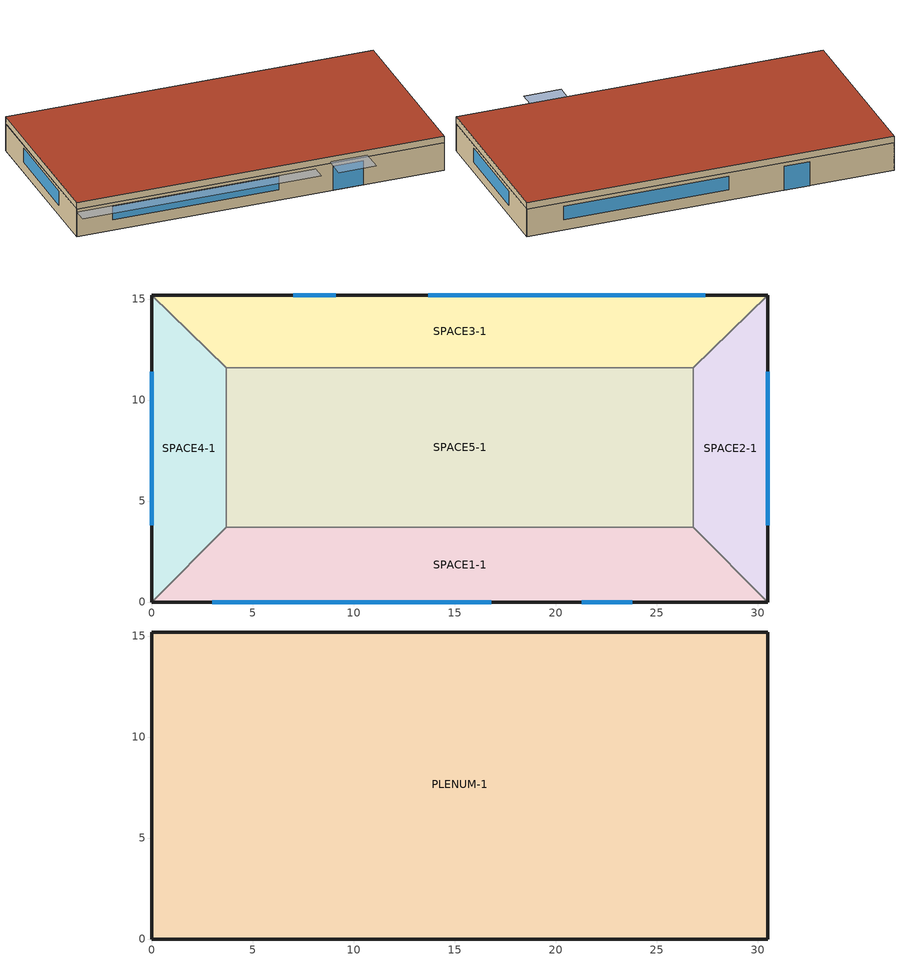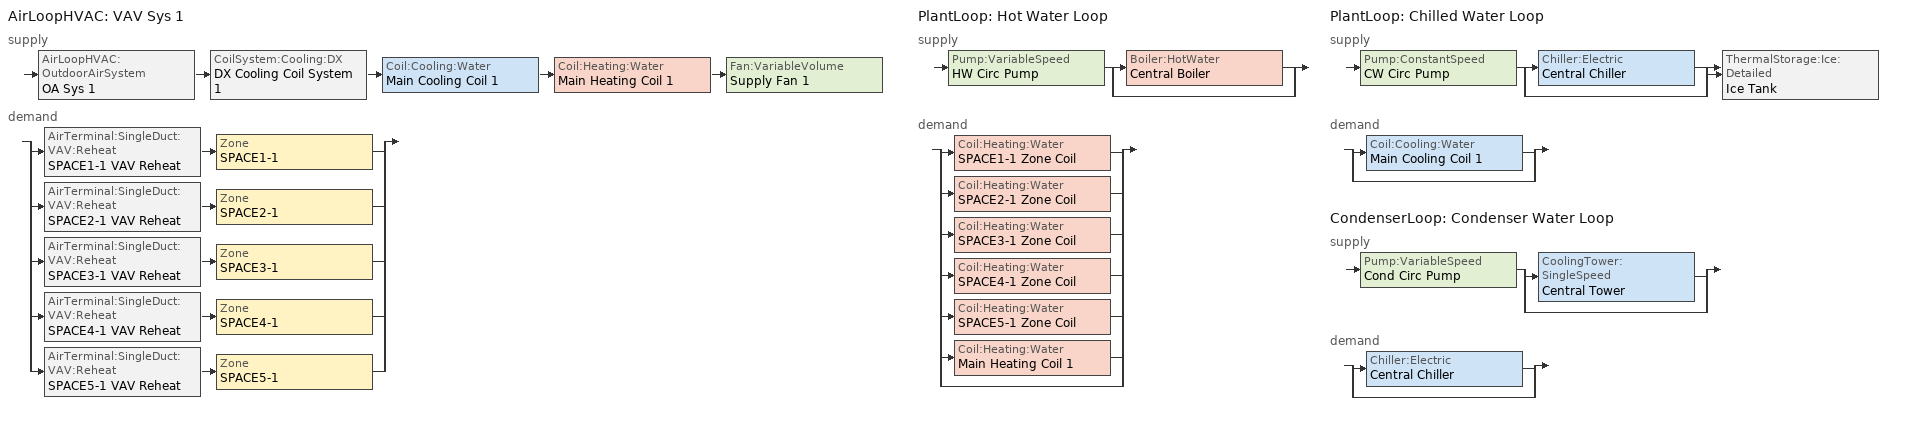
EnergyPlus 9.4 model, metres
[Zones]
SPACE1-1
 floor ground (FLOOR-SLAB-1): 26.8,3.7 30.5,0 0,0 3.7,3.7 z0
 wall outside (WALL-1): 0,0 30.5,0 z0:2.4
 wall to SPACE2-1 (INT-WALL-1): 30.5,0 26.8,3.7 z0:2.4
 wall to SPACE4-1 (INT-WALL-1): 3.7,3.7 0,0 z0:2.4
 wall to SPACE5-1 (INT-WALL-1): 26.8,3.7 3.7,3.7 z0:2.4
 window (Dbl Clr 3mm/13mm Air): 3,0 16.8,0 z0.9:2.1
 window (Sgl Grey 3mm): 21.3,0 23.8,0 z0:2.1
SPACE2-1
 floor ground (FLOOR-SLAB-1): 26.8,11.6 30.5,15.2 30.5,0 26.8,3.7 z0
 wall outside (WALL-1): 30.5,0 30.5,15.2 z0:2.4
 wall to SPACE3-1 (INT-WALL-1): 30.5,15.2 26.8,11.6 z0:2.4
 wall to SPACE5-1 (INT-WALL-1): 26.8,11.6 26.8,3.7 z0:2.4
 window (Dbl Clr 3mm/13mm Air): 30.5,3.8 30.5,11.4 z0.9:2.1
SPACE3-1
 floor ground (FLOOR-SLAB-1): 26.8,11.6 3.7,11.6 0,15.2 30.5,15.2 z0
 wall outside (WALL-1): 30.5,15.2 0,15.2 z0:2.4
 wall to SPACE4-1 (INT-WALL-1): 0,15.2 3.7,11.6 z0:2.4
 wall to SPACE5-1 (INT-WALL-1): 3.7,11.6 26.8,11.6 z0:2.4
 window (Dbl Clr 3mm/13mm Air): 27.4,15.2 13.7,15.2 z0.9:2.1
 window (Sgl Grey 3mm): 9.1,15.2 7,15.2 z0:2.1
SPACE4-1
 floor ground (FLOOR-SLAB-1): 3.7,3.7 0,0 0,15.2 3.7,11.6 z0
 wall outside (WALL-1): 0,15.2 0,0 z0:2.4
 wall to SPACE5-1 (INT-WALL-1): 3.7,3.7 3.7,11.6 z0:2.4
 window (Dbl Clr 3mm/13mm Air): 0,11.4 0,3.8 z0.9:2.1
SPACE5-1
 floor ground (FLOOR-SLAB-1): 26.8,11.6 26.8,3.7 3.7,3.7 3.7,11.6 z0
PLENUM-1
 floor to SPACE1-1 (CLNG-1): 26.8,3.7 30.5,0 0,0 3.7,3.7 z2.4
 floor to SPACE2-1 (CLNG-1): 26.8,11.6 30.5,15.2 30.5,0 26.8,3.7 z2.4
 floor to SPACE3-1 (CLNG-1): 26.8,11.6 3.7,11.6 0,15.2 30.5,15.2 z2.4
 floor to SPACE4-1 (CLNG-1): 3.7,3.7 0,0 0,15.2 3.7,11.6 z2.4
 floor to SPACE5-1 (CLNG-1): 26.8,11.6 26.8,3.7 3.7,3.7 3.7,11.6 z2.4
 wall outside (WALL-1): 0,0 30.5,0 30.5,15.2 0,15.2 0,0 z2.4:3
 roof outside (ROOF-1): 0,15.2 0,0 30.5,0 30.5,15.2 z3
shading: 0,-1.3 0,0 19.8,0 19.8,-1.3 z2.2; 21,-2 21,0 24.1,0 24.1,-2 z2.6
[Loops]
AirLoopHVAC 'VAV Sys 1'
 supply: AirLoopHVAC:OutdoorAirSystem 'OA Sys 1' > CoilSystem:Cooling:DX 'DX Cooling Coil System 1' > Coil:Cooling:Water 'Main Cooling Coil 1' > Coil:Heating:Water 'Main Heating Coil 1' > Fan:VariableVolume 'Supply Fan 1'
 demand: split
  | AirTerminal:SingleDuct:VAV:Reheat 'SPACE1-1 VAV Reheat' > Zone 'SPACE1-1'
  | AirTerminal:SingleDuct:VAV:Reheat 'SPACE2-1 VAV Reheat' > Zone 'SPACE2-1'
  | AirTerminal:SingleDuct:VAV:Reheat 'SPACE3-1 VAV Reheat' > Zone 'SPACE3-1'
  | AirTerminal:SingleDuct:VAV:Reheat 'SPACE4-1 VAV Reheat' > Zone 'SPACE4-1'
  | AirTerminal:SingleDuct:VAV:Reheat 'SPACE5-1 VAV Reheat' > Zone 'SPACE5-1'
PlantLoop 'Hot Water Loop'
 supply: Pump:VariableSpeed 'HW Circ Pump' > split
  | Boiler:HotWater 'Central Boiler'
  | bypass
 demand: split
  | Coil:Heating:Water 'SPACE1-1 Zone Coil'
  | Coil:Heating:Water 'SPACE2-1 Zone Coil'
  | Coil:Heating:Water 'SPACE3-1 Zone Coil'
  | Coil:Heating:Water 'SPACE4-1 Zone Coil'
  | Coil:Heating:Water 'SPACE5-1 Zone Coil'
  | Coil:Heating:Water 'Main Heating Coil 1'
  | bypass
PlantLoop 'Chilled Water Loop'
 supply: Pump:ConstantSpeed 'CW Circ Pump' > split
  | Chiller:Electric 'Central Chiller'
  | bypass
  join > ThermalStorage:Ice:Detailed 'Ice Tank'
 demand: split
  | Coil:Cooling:Water 'Main Cooling Coil 1'
  | bypass
CondenserLoop 'Condenser Water Loop'
 supply: Pump:VariableSpeed 'Cond Circ Pump' > split
  | CoolingTower:SingleSpeed 'Central Tower'
  | bypass
 demand: split
  | Chiller:Electric 'Central Chiller'
  | bypass
[Building]
Building: North Axis {deg}=30; Terrain=City; Loads Convergence Tolerance Value {W}=0.04; Temperature Convergence Tolerance Value {deltaC}=0.4; Solar Distribution=FullExterior; Maximum Number of Warmup Days=25; Minimum Number of Warmup Days=6
[Site:Location]
CHICAGO_IL_USA TMY2-94846: Latitude {deg}=41.78; Longitude {deg}=-87.75; Time Zone {hr}=-6; Elevation {m}=190
[SizingPeriod:DesignDay] Day of Month=21; Humidity Condition Type=Wetbulb; Barometric Pressure {Pa}=99063; Rain Indicator=No; Snow Indicator=No; Daylight Saving Time Indicator=No; Solar Model Indicator=ASHRAEClearSky
Name | Month | Day Type | Maximum Dry-Bulb Temperature {C} | Daily Dry-Bulb Temperature Range {deltaC} | Wetbulb or DewPoint at Maximum Dry-Bulb {C} | Wind Speed {m/s} | Wind Direction {deg} | Sky Clearness
CHICAGO_IL_USA Annual Heating 99% Design Conditions DB | 1 | WinterDesignDay | -17.3 | 0 | -17.3 | 4.9 | 270 | 0
CHICAGO_IL_USA Annual Cooling 1% Design Conditions DB/MCWB | 7 | SummerDesignDay | 31.5 | 10.7 | 23 | 5.3 | 230 | 1
[Site:GroundTemperature:BuildingSurface]
20.03, 20.03, 20.13, 20.3, 20.43, 20.52, 20.62, 20.77, 20.78, 20.55, 20.44, 20.2
[Material] Thermal Absorptance=0.9
Name | Roughness | Thickness {m} | Conductivity {W/m-K} | Density {kg/m3} | Specific Heat {J/kg-K} | Solar Absorptance | Visible Absorptance
RG01 | Rough | 0.0127 | 1.442 | 881 | 1674 | 0.65 | 0.65
BR01 | VeryRough | 0.0095 | 0.162 | 1121 | 1464 | 0.7 | 0.7
IN46 | VeryRough | 0.0762 | 0.023 | 24 | 1590 | 0.5 | 0.5
WD01 | MediumSmooth | 0.0191 | 0.115 | 513 | 1381 | 0.78 | 0.78
PW03 | MediumSmooth | 0.0127 | 0.115 | 545 | 1213 | 0.78 | 0.78
IN02 | Rough | 0.0901 | 0.043 | 10 | 837 | 0.75 | 0.75
GP01 | MediumSmooth | 0.0127 | 0.16 | 801 | 837 | 0.75 | 0.75
GP02 | MediumSmooth | 0.0159 | 0.16 | 801 | 837 | 0.75 | 0.75
CC03 | MediumRough | 0.1016 | 1.31 | 2243 | 837 | 0.65 | 0.65
[Material:NoMass]
MAT-CLNG-1: Roughness=Rough; Thermal Resistance {m2-K/W}=0.652259; Thermal Absorptance=0.65; Solar Absorptance=0.65; Visible Absorptance=0.65
[Material:AirGap]
AL21: Thermal Resistance {m2-K/W}=0.157
[Construction]
ROOF-1: RG01, BR01, IN46, WD01
WALL-1: WD01, PW03, IN02, GP01
CLNG-1: MAT-CLNG-1
FLOOR-SLAB-1: CC03
INT-WALL-1: GP02, AL21, GP02
Dbl Clr 3mm/13mm Air: CLEAR 3MM, AIR 13MM, CLEAR 3MM
Sgl Grey 3mm: GREY 3MM
[WindowMaterial:Gas]
AIR 13MM: Gas Type=Air; Thickness {m}=0.0127
[WindowMaterial:Glazing] Optical Data Type=SpectralAverage; Thickness {m}=0.003; Infrared Transmittance at Normal Incidence=0; Front Side Infrared Hemispherical Emissivity=0.84; Back Side Infrared Hemispherical Emissivity=0.84; Conductivity {W/m-K}=0.9
Name | Solar Transmittance at Normal Incidence | Front Side Solar Reflectance at Normal Incidence | Back Side Solar Reflectance at Normal Incidence | Visible Transmittance at Normal Incidence | Front Side Visible Reflectance at Normal Incidence | Back Side Visible Reflectance at Normal Incidence
CLEAR 3MM | 0.837 | 0.075 | 0.075 | 0.898 | 0.081 | 0.081
GREY 3MM | 0.626 | 0.061 | 0.061 | 0.611 | 0.061 | 0.061
[CoilSystem:Cooling:DX]
DX Cooling Coil System 1: Availability Schedule=FanAndCoilAvailSched; Cooling Coil=DX Cooling Coil 1
[SetpointManager:MixedAir] Control Variable=Temperature
Name | Setpoint Node or NodeList
Coil Exit Temp Manager 1 | DX Cooling Coil 1 Outlet Node
Mixed Air Temp Manager 1 | Main Branch SetPoint Node List
[Coil:Cooling:DX:VariableSpeed]
DX Cooling Coil 1: Number of Speeds=10; Nominal Speed Level=10; Gross Rated Total Cooling Capacity At Selected Nominal Speed Level {W}=32000; Rated Air Flow Rate At Selected Nominal Speed Level {m3/s}=1.7; Nominal Time for Condensate to Begin Leaving the Coil {s}=0; Initial Moisture Evaporation Rate Divided by Steady-State AC Latent Capacity=0; Energy Part Load Fraction Curve=HPACCOOLPLFFPLR; Condenser Type=AirCooled; Crankcase Heater Capacity {W}=200; Maximum Outdoor Dry-Bulb Temperature for Crankcase Heater Operation {C}=10; Speed 1 Reference Unit Gross Rated Total Cooling Capacity {W}=1524.1; Speed 1 Reference Unit Gross Rated Sensible Heat Ratio=0.75; Speed 1 Reference Unit Gross Rated Cooling COP=4; Speed 1 Reference Unit Rated Air Flow Rate {m3/s}=0.135907; Speed 1 Reference Unit Rated Condenser Air Flow Rate {m3/s}=0.26; Speed 1 Total Cooling Capacity Function of Temperature Curve=HPACCoolCapFT; Speed 1 Total Cooling Capacity Function of Air Flow Fraction Curve=HPACCoolCapFFF; Speed 1 Energy Input Ratio Function of Temperature Curve=HPACCOOLEIRFT; Speed 1 Energy Input Ratio Function of Air Flow Fraction Curve=HPACCOOLEIRFFF; Speed 2 Reference Unit Gross Rated Total Cooling Capacity {W}=1877.9; Speed 2 Reference Unit Gross Rated Sensible Heat Ratio=0.75; Speed 2 Reference Unit Gross Rated Cooling COP=4; Speed 2 Reference Unit Rated Air Flow Rate {m3/s}=0.151008; Speed 2 Reference Unit Rated Condenser Air Flow Rate {m3/s}=0.3; Speed 2 Total Cooling Capacity Function of Temperature Curve=HPACCoolCapFT; Speed 2 Total Cooling Capacity Function of Air Flow Fraction Curve=HPACCoolCapFFF; Speed 2 Energy Input Ratio Function of Temperature Curve=HPACCOOLEIRFT; Speed 2 Energy Input Ratio Function of Air Flow Fraction Curve=HPACCOOLEIRFFF; Speed 3 Reference Unit Gross Rated Total Cooling Capacity {W}=2226.6; Speed 3 Reference Unit Gross Rated Sensible Heat Ratio=0.75; Speed 3 Reference Unit Gross Rated Cooling COP=4; Speed 3 Reference Unit Rated Air Flow Rate {m3/s}=0.166109; Speed 3 Reference Unit Rated Condenser Air Flow Rate {m3/s}=0.33; Speed 3 Total Cooling Capacity Function of Temperature Curve=HPACCoolCapFT; Speed 3 Total Cooling Capacity Function of Air Flow Fraction Curve=HPACCoolCapFFF; Speed 3 Energy Input Ratio Function of Temperature Curve=HPACCOOLEIRFT; Speed 3 Energy Input Ratio Function of Air Flow Fraction Curve=HPACCOOLEIRFFF; Speed 4 Reference Unit Gross Rated Total Cooling Capacity {W}=2911.3; Speed 4 Reference Unit Gross Rated Sensible Heat Ratio=0.75; Speed 4 Reference Unit Gross Rated Cooling COP=4; Speed 4 Reference Unit Rated Air Flow Rate {m3/s}=0.19631; Speed 4 Reference Unit Rated Condenser Air Flow Rate {m3/s}=0.38; Speed 4 Total Cooling Capacity Function of Temperature Curve=HPACCoolCapFT; Speed 4 Total Cooling Capacity Function of Air Flow Fraction Curve=HPACCoolCapFFF; Speed 4 Energy Input Ratio Function of Temperature Curve=HPACCOOLEIRFT; Speed 4 Energy Input Ratio Function of Air Flow Fraction Curve=HPACCOOLEIRFFF; Speed 5 Reference Unit Gross Rated Total Cooling Capacity {W}=3581.7; Speed 5 Reference Unit Gross Rated Sensible Heat Ratio=0.75; Speed 5 Reference Unit Gross Rated Cooling COP=4; Speed 5 Reference Unit Rated Air Flow Rate {m3/s}=0.226512; Speed 5 Reference Unit Rated Condenser Air Flow Rate {m3/s}=0.44; Speed 5 Total Cooling Capacity Function of Temperature Curve=HPACCoolCapFT; Speed 5 Total Cooling Capacity Function of Air Flow Fraction Curve=HPACCoolCapFFF; Speed 5 Energy Input Ratio Function of Temperature Curve=HPACCOOLEIRFT; Speed 5 Energy Input Ratio Function of Air Flow Fraction Curve=HPACCOOLEIRFFF; Speed 6 Reference Unit Gross Rated Total Cooling Capacity {W}=4239.5; Speed 6 Reference Unit Gross Rated Sensible Heat Ratio=0.75; Speed 6 Reference Unit Gross Rated Cooling COP=4; Speed 6 Reference Unit Rated Air Flow Rate {m3/s}=0.256714; Speed 6 Reference Unit Condenser Air Flow Rate {m3/s}=0.5; Speed 6 Total Cooling Capacity Function of Temperature Curve=HPACCoolCapFT; Speed 6 Total Cooling Capacity Function of Air Flow Fraction Curve=HPACCoolCapFFF; Speed 6 Energy Input Ratio Function of Temperature Curve=HPACCOOLEIRFT; Speed 6 Energy Input Ratio Function of Air Flow Fraction Curve=HPACCOOLEIRFFF; Speed 7 Reference Unit Gross Rated Total Cooling Capacity {W}=4885.7; Speed 7 Reference Unit Gross Rated Sensible Heat Ratio=0.75; Speed 7 Reference Unit Gross Rated Cooling COP=4; Speed 7 Reference Unit Rated Air Flow Rate {m3/s}=0.286915; Speed 7 Reference Unit Condenser Flow Rate {m3/s}=0.57; Speed 7 Total Cooling Capacity Function of Temperature Curve=HPACCoolCapFT; Speed 7 Total Cooling Capacity Function of Air Flow Fraction Curve=HPACCoolCapFFF; Speed 7 Energy Input Ratio Function of Temperature Curve=HPACCOOLEIRFT; Speed 7 Energy Input Ratio Function of Air Flow Fraction Curve=HPACCOOLEIRFFF; Speed 8 Reference Unit Gross Rated Total Cooling Capacity {W}=5520.7; Speed 8 Reference Unit Gross Rated Sensible Heat Ratio=0.75; Speed 8 Reference Unit Gross Rated Cooling COP=4; Speed 8 Reference Unit Rated Air Flow Rate {m3/s}=0.317117; Speed 8 Reference Unit Condenser Air Flow Rate {m3/s}=0.63; Speed 8 Total Cooling Capacity Function of Temperature Curve=HPACCoolCapFT; Speed 8 Total Cooling Capacity Function of Air Flow Fraction Curve=HPACCoolCapFFF; Speed 8 Energy Input Ratio Function of Temperature Curve=HPACCOOLEIRFT; Speed 8 Energy Input Ratio Function of Air Flow Fraction Curve=HPACCOOLEIRFFF; Speed 9 Reference Unit Gross Rated Total Cooling Capacity {W}=6144.8; Speed 9 Reference Unit Gross Rated Sensible Heat Ratio=0.75; Speed 9 Reference Unit Gross Rated Cooling COP=4; Speed 9 Reference Unit Rated Air Flow Rate {m3/s}=0.347318; Speed 9 Reference Unit Condenser Air Flow Rate {m3/s}=0.69; Speed 9 Total Cooling Capacity Function of Temperature Curve=HPACCoolCapFT; Speed 9 Total Cooling Capacity Function of Air Flow Fraction Curve=HPACCoolCapFFF; Speed 9 Energy Input Ratio Function of Temperature Curve=HPACCOOLEIRFT; Speed 9 Energy Input Ratio Function of Air Flow Fraction Curve=HPACCOOLEIRFFF; Speed 10 Reference Unit Gross Rated Total Cooling Capacity {W}=6758; Speed 10 Reference Unit Gross Rated Sensible Heat Ratio=0.75; Speed 10 Reference Unit Gross Rated Cooling COP=4; Speed 10 Reference Unit Rated Air Flow Rate {m3/s}=0.37752; Speed 10 Reference Unit Condenser Air Flow Rate {m3/s}=0.74; Speed 10 Total Cooling Capacity Function of Temperature Curve=HPACCoolCapFT; Speed 10 Total Cooling Capacity Function of Air Flow Fraction Curve=HPACCoolCapFFF; Speed 10 Energy Input Ratio Function of Temperature Curve=HPACCOOLEIRFT; Speed 10 Energy Input Ratio Function of Air Flow Fraction Curve=HPACCOOLEIRFFF
[Zone] Type=1; Multiplier=1
Name | Ceiling Height {m} | Volume {m3}
PLENUM-1 | 0.6096 | 283.2
SPACE1-1; SPACE3-1 | 2.4384 | 239.247
SPACE2-1; SPACE4-1 | 2.4384 | 103.311
SPACE5-1 | 2.4384 | 447.683
[ZoneInfiltration:DesignFlowRate] Schedule=INFIL-SCH; Design Flow Rate Calculation Method=flow/zone; Constant Term Coefficient=0; Temperature Term Coefficient=0; Velocity Term Coefficient=0.2237; Velocity Squared Term Coefficient=0
Name | Zone or ZoneList | Design Flow Rate {m3/s}
SPACE1-1 Infil 1 | SPACE1-1 | 0.0167
SPACE2-1 Infil 1 | SPACE2-1 | 0.00717
SPACE3-1 Infil 1 | SPACE3-1 | 0.0167
SPACE4-1 Infil 1 | SPACE4-1 | 0.00717
SPACE5-1 Infil 1 | SPACE5-1 | 0.031089
[People] Number of People Schedule=OCCUPY-1; Number of People Calculation Method=people; Fraction Radiant=0.3; Activity Level Schedule=ActSchd
Name | Zone or ZoneList | Number of People
SPACE1-1 People 1 | SPACE1-1 | 11
SPACE2-1 People 1 | SPACE2-1 | 5
SPACE3-1 People 1 | SPACE3-1 | 11
SPACE4-1 People 1 | SPACE4-1 | 5
SPACE5-1 People 1 | SPACE5-1 | 20
[Lights] Schedule=LIGHTS-1; Design Level Calculation Method=LightingLevel; Return Air Fraction=0.2; Fraction Radiant=0.59; Fraction Visible=0.2; Fraction Replaceable=0
Name | Zone or ZoneList | Lighting Level {W}
SPACE1-1 Lights 1 | SPACE1-1 | 1584
SPACE2-1 Lights 1 | SPACE2-1 | 684
SPACE3-1 Lights 1 | SPACE3-1 | 1584
SPACE4-1 Lights 1 | SPACE4-1 | 684
SPACE5-1 Lights 1 | SPACE5-1 | 2964
[ElectricEquipment] Schedule=EQUIP-1; Design Level Calculation Method=EquipmentLevel; Fraction Latent=0; Fraction Radiant=0.3; Fraction Lost=0
Name | Zone or ZoneList | Design Level {W}
SPACE1-1 ElecEq 1 | SPACE1-1 | 1056
SPACE2-1 ElecEq 1 | SPACE2-1 | 456
SPACE3-1 ElecEq 1 | SPACE3-1 | 1056
SPACE4-1 ElecEq 1 | SPACE4-1 | 456
SPACE5-1 ElecEq 1 | SPACE5-1 | 1976
[Sizing:Zone] Zone Cooling Design Supply Air Temperature Input Method=SupplyAirTemperature; Zone Cooling Design Supply Air Temperature {C}=14; Zone Heating Design Supply Air Temperature Input Method=SupplyAirTemperature; Zone Heating Design Supply Air Temperature {C}=50; Zone Cooling Design Supply Air Humidity Ratio {kgWater/kgDryAir}=0.009; Zone Heating Design Supply Air Humidity Ratio {kgWater/kgDryAir}=0.004; Zone Heating Sizing Factor=0; Zone Cooling Sizing Factor=0; Cooling Design Air Flow Method=DesignDay; Cooling Design Air Flow Rate {m3/s}=0; Heating Design Air Flow Method=DesignDay; Heating Design Air Flow Rate {m3/s}=0; Account for Dedicated Outdoor Air System=No; Dedicated Outdoor Air System Control Strategy=NeutralSupplyAir; Dedicated Outdoor Air Low Setpoint Temperature for Design {C}=autosize; Dedicated Outdoor Air High Setpoint Temperature for Design {C}=autosize
Name | Design Specification Outdoor Air Object
SPACE1-1 | SZ DSOA SPACE1-1
SPACE2-1 | SZ DSOA SPACE2-1
SPACE3-1 | SZ DSOA SPACE3-1
SPACE4-1 | SZ DSOA SPACE4-1
SPACE5-1 | SZ DSOA SPACE5-1
[DesignSpecification:OutdoorAir] Outdoor Air Method=flow/person; Outdoor Air Flow per Person {m3/s-person}=0.00944; Outdoor Air Flow per Zone Floor Area {m3/s-m2}=0; Outdoor Air Flow per Zone {m3/s}=0
SZ DSOA SPACE1-1; SZ DSOA SPACE2-1; SZ DSOA SPACE3-1; SZ DSOA SPACE4-1; SZ DSOA SPACE5-1
[Sizing:System]
VAV Sys 1: Type of Load to Size On=sensible; Design Outdoor Air Flow Rate {m3/s}=autosize; Central Heating Maximum System Air Flow Ratio=0.3; Preheat Design Temperature {C}=7; Preheat Design Humidity Ratio {kgWater/kgDryAir}=0.008; Precool Design Temperature {C}=11; Precool Design Humidity Ratio {kgWater/kgDryAir}=0.008; Central Cooling Design Supply Air Temperature {C}=12.8; Central Heating Design Supply Air Temperature {C}=16.7; Type of Zone Sum to Use=noncoincident; 100% Outdoor Air in Cooling=no; 100% Outdoor Air in Heating=no; Central Cooling Design Supply Air Humidity Ratio {kgWater/kgDryAir}=0.008; Central Heating Design Supply Air Humidity Ratio {kgWater/kgDryAir}=0.008; Cooling Supply Air Flow Rate Method=DesignDay; Cooling Supply Air Flow Rate {m3/s}=0; Heating Supply Air Flow Rate Method=DesignDay; Heating Supply Air Flow Rate {m3/s}=0; Zone Maximum Outdoor Air Fraction=1; Cooling Design Capacity Method=CoolingDesignCapacity; Cooling Design Capacity {W}=autosize; Heating Design Capacity Method=HeatingDesignCapacity; Heating Design Capacity {W}=autosize; Central Cooling Capacity Control Method=VAV
[Sizing:Plant]
Name | Loop Type | Design Loop Exit Temperature {C} | Loop Design Temperature Difference {deltaC}
Hot Water Loop | heating | 82 | 11
Chilled Water Loop | cooling | 7.22 | 6.67
Condenser Water Loop | condenser | 29.4 | 5.6
[ZoneControl:Thermostat] Control Type Schedule=Zone Control Type Sched; Control 1=CoolingSetPoint; Control 2=HeatingSetpoint; Control 3=DualSetPoint
Name | Zone or ZoneList
SPACE1-1 Control | SPACE1-1
SPACE2-1 Control | SPACE2-1
SPACE3-1 Control | SPACE3-1
SPACE4-1 Control | SPACE4-1
SPACE5-1 Control | SPACE5-1
[ThermostatSetpoint:SingleHeating]
HeatingSetpoint: Setpoint Temperature Schedule=Htg-SetP-Sch
[ThermostatSetpoint:SingleCooling]
CoolingSetpoint: Setpoint Temperature Schedule=Clg-SetP-Sch
[ThermostatSetpoint:DualSetpoint]
DualSetPoint: Heating Setpoint Temperature Schedule=Htg-SetP-Sch; Cooling Setpoint Temperature Schedule=Clg-SetP-Sch
[Zone equipment]
SPACE1-1: SPACE1-1 VAV Reheat
SPACE2-1: SPACE2-1 VAV Reheat
SPACE3-1: SPACE3-1 VAV Reheat
SPACE4-1: SPACE4-1 VAV Reheat
SPACE5-1: SPACE5-1 VAV Reheat
[AirTerminal:SingleDuct:VAV:Reheat] Availability Schedule=ReheatCoilAvailSched; Maximum Air Flow Rate {m3/s}=autosize; Zone Minimum Air Flow Input Method=Constant; Constant Minimum Air Flow Fraction=0.3; Maximum Hot Water or Steam Flow Rate {m3/s}=autosize; Minimum Hot Water or Steam Flow Rate {m3/s}=0; Convergence Tolerance=0.001; Damper Heating Action=ReverseWithLimits; Maximum Flow per Zone Floor Area During Reheat {m3/s-m2}=AUTOCALCULATE; Maximum Flow Fraction During Reheat=AUTOCALCULATE
Name | Reheat Coil
SPACE1-1 VAV Reheat | SPACE1-1 Zone Coil
SPACE2-1 VAV Reheat | SPACE2-1 Zone Coil
SPACE3-1 VAV Reheat | SPACE3-1 Zone Coil
SPACE4-1 VAV Reheat | SPACE4-1 Zone Coil
SPACE5-1 VAV Reheat | SPACE5-1 Zone Coil
[Coil:Heating:Water] Availability Schedule=ReheatCoilAvailSched; U-Factor Times Area Value {W/K}=autosize; Maximum Water Flow Rate {m3/s}=autosize; Performance Input Method=UFactorTimesAreaAndDesignWaterFlowRate; Rated Capacity {W}=autosize; Rated Inlet Water Temperature {C}=82.2; Rated Inlet Air Temperature {C}=16.6; Rated Outlet Water Temperature {C}=71.1; Rated Outlet Air Temperature {C}=32.2
SPACE1-1 Zone Coil; SPACE2-1 Zone Coil; SPACE3-1 Zone Coil; SPACE4-1 Zone Coil; SPACE5-1 Zone Coil; Main Heating Coil 1
[AirLoopHVAC:ReturnPlenum]
Return-Plenum-1: Zone=PLENUM-1
[AirLoopHVAC]
VAV Sys 1: Design Supply Air Flow Rate {m3/s}=autosize
[AvailabilityManager:Scheduled]
VAV Sys 1 Avail: Schedule=FanAvailSched
[Coil:Cooling:Water]
Main Cooling Coil 1: Availability Schedule=CoolingCoilAvailSched; Design Water Flow Rate {m3/s}=autosize; Design Air Flow Rate {m3/s}=autosize; Design Inlet Water Temperature {C}=autosize; Design Inlet Air Temperature {C}=autosize; Design Outlet Air Temperature {C}=autosize; Design Inlet Air Humidity Ratio {kgWater/kgDryAir}=autosize; Design Outlet Air Humidity Ratio {kgWater/kgDryAir}=autosize; Type of Analysis=SimpleAnalysis; Heat Exchanger Configuration=CrossFlow
[Fan:VariableVolume]
Supply Fan 1: Availability Schedule=FanAvailSched; Fan Total Efficiency=0.7; Pressure Rise {Pa}=600; Maximum Flow Rate {m3/s}=autosize; Fan Power Minimum Flow Rate Input Method=Fraction; Fan Power Minimum Flow Fraction=0.25; Motor Efficiency=0.9; Motor In Airstream Fraction=1; Fan Power Coefficient 1=0.350712; Fan Power Coefficient 2=0.308505; Fan Power Coefficient 3=-0.541374; Fan Power Coefficient 4=0.871988; Fan Power Coefficient 5=0
[Controller:WaterCoil] Control Variable=Temperature; Actuator Variable=FLOW; Controller Convergence Tolerance {deltaC}=0.002; Maximum Actuated Flow {m3/s}=autosize; Minimum Actuated Flow {m3/s}=0
Name | Action
Central Cooling Coil Contoller 1 | Reverse
Central Heating Coil Contoller 1 | Normal
[Controller:OutdoorAir]
OA Controller 1: Minimum Outdoor Air Flow Rate {m3/s}=autosize; Maximum Outdoor Air Flow Rate {m3/s}=autosize; Economizer Control Type=FixedDryBulb; Economizer Control Action Type=ModulateFlow; Economizer Maximum Limit Dry-Bulb Temperature {C}=19; Economizer Minimum Limit Dry-Bulb Temperature {C}=4; Lockout Type=NoLockout; Minimum Limit Type=FixedMinimum; Minimum Outdoor Air Schedule=Min OA Sched
[SetpointManager:Warmest]
Supply Air Temperature Manager 1: Control Variable=Temperature; HVAC Air Loop=VAV Sys 1; Minimum Setpoint Temperature {C}=11.2; Maximum Setpoint Temperature {C}=16; Strategy=MaximumTemperature; Setpoint Node or NodeList=Supply Air Temp Nodes 1
[PlantLoop] Maximum Loop Flow Rate {m3/s}=autosize; Minimum Loop Flow Rate {m3/s}=0; Plant Loop Volume {m3}=autocalculate
Name | Fluid Type | Plant Equipment Operation Scheme | Maximum Loop Temperature {C} | Minimum Loop Temperature {C} | Load Distribution Scheme | User Defined Fluid Type
Hot Water Loop | Water | Hot Loop Operation | 100 | 10 | SequentialLoad
Chilled Water Loop | UserDefinedFluidType | CW Loop Operation | 98 | -5 | Optimal | EthyleneGlycol40Percent
[SetpointManager:Scheduled] Control Variable=Temperature
Name | Schedule | Setpoint Node or NodeList
Hot Water Loop Setpoint Manager | HW Loop Temp Schedule | Hot Water Loop Setpoint Node List
Central Boiler Setpoint Manager | HW Loop Temp Schedule | Central Boiler Outlet Node
Chilled Water Loop Setpoint Manager | CW Loop Temp Schedule | CW Supply Outlet Node
Ice Tank Setpoint Manager | Ice Tank Setpoint Temp Schedule | Ice Tank Outlet Node
Central Chiller Setpoint Manager | Central Chiller Setpoint Temp Schedule | Central Chiller Outlet Node
[PlantEquipmentOperationSchemes] Control Scheme 1 Schedule=PlantOnSched
Name | Control Scheme 1
Hot Loop Operation | Central Boiler Only
CW Loop Operation | Chiller and Partial Ice Storage
[PlantEquipmentOperation:HeatingLoad]
Central Boiler Only: Load Range 1 Lower Limit {W}=0; Load Range 1 Upper Limit {W}=1000000; Range 1 Equipment List=heating plant
[PlantEquipmentList]
heating plant: Central Boiler
[Boiler:HotWater]
Central Boiler: Fuel Type=NaturalGas; Nominal Capacity {W}=autosize; Nominal Thermal Efficiency=0.8; Efficiency Curve Temperature Evaluation Variable=LeavingBoiler; Normalized Boiler Efficiency Curve=BoilerEfficiency; Design Water Flow Rate {m3/s}=autosize; Minimum Part Load Ratio=0; Maximum Part Load Ratio=1.2; Optimum Part Load Ratio=1; Water Outlet Upper Temperature Limit {C}=100; Boiler Flow Mode=LeavingSetpointModulated
[Pump:VariableSpeed] Design Maximum Flow Rate {m3/s}=autosize; Design Pump Head {Pa}=179352; Design Power Consumption {W}=autosize; Motor Efficiency=0.9; Fraction of Motor Inefficiencies to Fluid Stream=0; Coefficient 1 of the Part Load Performance Curve=0; Coefficient 2 of the Part Load Performance Curve=1; Coefficient 3 of the Part Load Performance Curve=0; Coefficient 4 of the Part Load Performance Curve=0; Design Minimum Flow Rate {m3/s}=0; Pump Control Type=INTERMITTENT
Name | Pump Flow Rate Schedule
HW Circ Pump
Cond Circ Pump | CoolingPumpAvailSched
[PlantEquipmentOperation:ComponentSetpoint]
Chiller and Partial Ice Storage: Equipment 1=Central Chiller; Component 1 Flow Rate {m3/s}=autosize; Operation 1 Type=COOLING; Equipment 2=Ice Tank; Component 2 Flow Rate {m3/s}=0.0013506; Operation 2 Type=DUAL
[Chiller:Electric]
Central Chiller: Condenser Type=WaterCooled; Nominal Capacity {W}=15000; Nominal COP {W/W}=3.2; Minimum Part Load Ratio=0; Maximum Part Load Ratio=1; Optimum Part Load Ratio=0.65; Design Condenser Inlet Temperature {C}=29.44; Temperature Rise Coefficient=2.682759; Design Chilled Water Outlet Temperature {C}=6.667; Design Chilled Water Flow Rate {m3/s}=autosize; Design Condenser Fluid Flow Rate {m3/s}=autosize; Coefficient 1 of Capacity Ratio Curve=0.944836; Coefficient 2 of Capacity Ratio Curve=-0.0570088; Coefficient 3 of Capacity Ratio Curve=-0.00185486; Coefficient 1 of Power Ratio Curve=1.907846; Coefficient 2 of Power Ratio Curve=-1.20499; Coefficient 3 of Power Ratio Curve=0.263462; Coefficient 1 of Full Load Ratio Curve=0.03303; Coefficient 2 of Full Load Ratio Curve=0.6852; Coefficient 3 of Full Load Ratio Curve=0.2818; Chilled Water Outlet Temperature Lower Limit {C}=-5; Chiller Flow Mode=ConstantFlow
[ThermalStorage:Ice:Detailed]
Ice Tank: Availability Schedule=ON; Capacity {GJ}=0.5; Discharging Curve Variable Specifications=FractionDischargedLMTD; Discharging Curve=DischargeCurve; Charging Curve Variable Specifications=FractionChargedLMTD; Charging Curve=ChargeCurve; Timestep of the Curve Data {hr}=1; Parasitic Electric Load During Discharging=0.0001; Parasitic Electric Load During Charging=0.0002; Tank Loss Coefficient=0.0003; Freezing Temperature of Storage Medium {C}=0
[Pump:ConstantSpeed]
CW Circ Pump: Design Flow Rate {m3/s}=autosize; Design Pump Head {Pa}=179352; Design Power Consumption {W}=autosize; Motor Efficiency=0.9; Fraction of Motor Inefficiencies to Fluid Stream=0; Pump Control Type=CONTINUOUS
[CondenserLoop]
Condenser Water Loop: Fluid Type=Water; Condenser Equipment Operation Scheme=Tower Loop Operation; Maximum Loop Temperature {C}=80; Minimum Loop Temperature {C}=10; Maximum Loop Flow Rate {m3/s}=autosize; Minimum Loop Flow Rate {m3/s}=0; Condenser Loop Volume {m3}=autocalculate; Load Distribution Scheme=SequentialLoad
[SetpointManager:FollowOutdoorAirTemperature]
MyCondenserControl: Control Variable=Temperature; Reference Temperature Type=OutdoorAirWetBulb; Offset Temperature Difference {deltaC}=0; Maximum Setpoint Temperature {C}=80; Minimum Setpoint Temperature {C}=10; Setpoint Node or NodeList=Condenser Supply Outlet Node
[CondenserEquipmentOperationSchemes]
Tower Loop Operation: Control Scheme 1=Year Round Tower Operation; Control Scheme 1 Schedule=PlantOnSched
[PlantEquipmentOperation:CoolingLoad]
Year Round Tower Operation: Load Range 1 Lower Limit {W}=0; Load Range 1 Upper Limit {W}=90000000; Range 1 Equipment List=All Towers
[CondenserEquipmentList]
All Towers: Central Tower
[CoolingTower:SingleSpeed]
Central Tower: Design Water Flow Rate {m3/s}=autosize; Design Air Flow Rate {m3/s}=autosize; Design Fan Power {W}=autosize; Design U-Factor Times Area Value {W/K}=autosize; Free Convection Regime Air Flow Rate {m3/s}=0; Free Convection Regime U-Factor Times Area Value {W/K}=0
[Curve:Biquadratic] Minimum Value of x=12.77778; Maximum Value of x=23.88889; Minimum Value of y=18; Maximum Value of y=46.11111; Input Unit Type for X=Temperature; Input Unit Type for Y=Temperature; Output Unit Type=Dimensionless
Name | Coefficient1 Constant | Coefficient2 x | Coefficient3 x**2 | Coefficient4 y | Coefficient5 y**2 | Coefficient6 x*y
HPACCoolCapFT | 0.766956 | 0.0107756 | -4.14703e-05 | 0.00134961 | -0.000261144 | 0.000457488
HPACCOOLEIRFT | 0.297145 | 0.0430933 | -0.000748766 | 0.00597727 | 0.000482112 | -0.000956448
[Curve:Quadratic]
Name | Coefficient1 Constant | Coefficient2 x | Coefficient3 x**2 | Minimum Value of x | Maximum Value of x
HPACCoolCapFFF | 0.8 | 0.2 | 0 | 0.5 | 1.5
HPACCOOLEIRFFF | 1.156 | -0.1816 | 0.0256 | 0.5 | 1.5
HPACCOOLPLFFPLR | 0.85 | 0.15 | 0 | 0 | 1
BoilerEfficiency | 1 | 0 | 0 | 0 | 1
[Schedule:Compact]
FanAndCoilAvailSched: Through: 3/31, For: AllDays, Until: 24:00, 1, Through: 9/30, For: WeekDays, Until: 7:00, 0, Until: 17:00, 1, Until: 24:00, 0, For: SummerDesignDay WinterDesignDay, Until: 24:00, 1, For: AllOtherDays, Until: 24:00, 0, Through: 12/31, For: AllDays, Until: 24:00, 1
Central Chiller Setpoint Temp Schedule; CW Loop Temp Schedule: Through: 12/31, For: Weekdays SummerDesignDay, Until: 09:00, -5, Until: 22:00, 7.22, Until: 24:00, -5, For: AllOtherDays, Until: 24:00, 7.22
Ice Tank Setpoint Temp Schedule: Through: 12/31, For: Weekdays SummerDesignDay, Until: 09:00, 7.22, Until: 22:00, 7.22, Until: 24:00, 7.22, For: AllOtherDays, Until: 24:00, 7.22
OCCUPY-1: Through: 12/31, For: Monday Tuesday Wednesday Thursday Friday SummerDesignDay CustomDay1 CustomDay2, Until: 8:00, 0, Until: 11:00, 1, Until: 12:00, 0.8, Until: 13:00, 0.4, Until: 14:00, 0.8, Until: 18:00, 1, Until: 19:00, 0.5, Until: 21:00, 0.1, Until: 24:00, 0, For: Sunday Saturday Holiday winterDesignDay, Until: 24:00, 0
LIGHTS-1: Through: 12/31, For: Monday Tuesday Wednesday Thursday Friday SummerDesignDay CustomDay1 CustomDay2, Until: 8:00, 0.05, Until: 9:00, 0.9, Until: 10:00, 0.95, Until: 11:00, 1, Until: 12:00, 0.95, Until: 13:00, 0.8, Until: 14:00, 0.9, Until: 18:00, 1, Until: 19:00, 0.6, Until: 21:00, 0.2, Until: 24:00, 0.05, For: Sunday Saturday Holiday winterDesignDay, Until: 24:00, 0.05
EQUIP-1: Through: 12/31, For: Monday Tuesday Wednesday Thursday Friday SummerDesignDay CustomDay1 CustomDay2, Until: 8:00, 0.02, Until: 9:00, 0.4, Until: 14:00, 0.9, Until: 15:00, 0.8, Until: 16:00, 0.7, Until: 17:00, 0.5, Until: 18:00, 0.5, Until: 20:00, 0.3, Until: 24:00, 0.02, For: Sunday Saturday Holiday winterDesignDay, Until: 24:00, 0.2
INFIL-SCH: Through: 3/31, For: Alldays, Until: 24:00, 1, Through: 10/31, For: Alldays, Until: 24:00, 0, Through: 12/31, For: Alldays, Until: 24:00, 1
ON; PLANTONSCHED: Through: 12/31, For: Alldays, Until: 24:00, 1
ACTSCHD: Through: 12/31, For: Alldays, Until: 24:00, 117.24
HTG-SETP-SCH: Through: 12/31, For: Monday Tuesday Wednesday Thursday Friday CustomDay1 CustomDay2, Until: 7:00, 12.8, Until: 18:00, 21.1, Until: 24:00, 12.8, For: Sunday Saturday Holiday, Until: 7:00, 12.8, Until: 13:00, 21.1, Until: 24:00, 12.8, For: SummerDesignDay, Until: 24:00, 12.8, For: WinterDesignDay, Until: 24:00, 21.1
CLG-SETP-SCH: Through: 12/31, For: Monday Tuesday Wednesday Thursday Friday CustomDay1 CustomDay2, Until: 7:00, 40, Until: 18:00, 23.9, Until: 24:00, 40, For: Sunday Saturday Holiday, Until: 7:00, 40, Until: 13:00, 23.9, Until: 24:00, 32.2, For: SummerDesignDay, Until: 24:00, 23.9, For: WinterDesignDay, Until: 24:00, 40
ZONE CONTROL TYPE SCHED: Through: 12/31, For: Monday Tuesday Wednesday Thursday Friday Saturday Sunday Holiday CustomDay1 CustomDay2, Until: 24:00, 4, For: SummerDesignDay, Until: 24:00, 2, For: WinterDesignDay, Until: 24:00, 1
MIN OA SCHED: Through: 12/31, For: Monday Tuesday Wednesday Thursday Friday, Until: 6:00, 0.02, Until: 18:00, 1, Until: 24:00, 0.02, For: Sunday Saturday Holiday SummerDesignDay WinterDesignDay CustomDay1 CustomDay2, Until: 24:00, 0.02
FANAVAILSCHED: Through: 3/31, For: Alldays, Until: 24:00, 1, Through: 9/30, For: Monday Tuesday Wednesday Thursday Friday, Until: 7:00, 0, Until: 17:00, 1, Until: 24:00, 0, For: Sunday Saturday Holiday, Until: 24:00, 0, For: SummerDesignDay WinterDesignDay, Until: 24:00, 1, For: CustomDay1 CustomDay2, Until: 24:00, 0, Through: 12/31, For: Alldays, Until: 24:00, 1
COOLINGCOILAVAILSCHED: Through: 3/31, For: Alldays, Until: 24:00, 0, Through: 9/30, For: Monday Tuesday Wednesday Thursday Friday, Until: 7:00, 0, Until: 17:00, 1, Until: 24:00, 0, For: Sunday Saturday Holiday CustomDay1 CustomDay2, Until: 24:00, 0, For: SummerDesignDay WinterDesignDay, Until: 24:00, 1, Through: 12/31, For: Alldays, Until: 24:00, 0
COOLINGPUMPAVAILSCHED: Through: 3/31, For: Alldays, Until: 24:00, 0, Through: 9/30, For: Alldays, Until: 24:00, 1, Through: 12/31, For: Alldays, Until: 24:00, 0
REHEATCOILAVAILSCHED: Through: 3/31, For: Alldays, Until: 24:00, 1, Through: 9/30, For: Monday Tuesday Wednesday Thursday Friday, Until: 7:00, 0, Until: 17:00, 1, Until: 24:00, 0, For: Sunday Saturday Holiday CustomDay1 CustomDay2, Until: 24:00, 0, For: SummerDesignDay WinterDesignDay, Until: 24:00, 1, Through: 12/31, For: Alldays, Until: 24:00, 1
HW LOOP TEMP SCHEDULE: Through: 12/31, For: Alldays, Until: 24:00, 82
[Curve:QuadraticLinear] Coefficient1 Constant=0; Coefficient2 x=0.09; Coefficient3 x**2=-0.15; Coefficient4 y=0.612; Coefficient5 x*y=-0.324; Coefficient6 x**2*y=-0.216; Minimum Value of x=0; Maximum Value of x=1; Minimum Value of y=0; Maximum Value of y=9.9
DischargeCurve; ChargeCurve
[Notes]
5ZoneIceStorage.idf
Basic file description:  1 story building divided into 4 exterior and one interior conditioned zones and return plenum.
(based on 5ZoneWarmest)
Highlights:              illustrates the use of ice thermal storage
Simulation Location/Run: CHICAGO_IL_USA TMY2-94846, 2 design days, 2 run periods,
Run Control executes the run periods using the weather file
Location:                Chicago, IL
Design Days:             CHICAGO_IL_USA Annual Heating 99% Design Conditions DB, MaxDB= -17.3°C
CHICAGO_IL_USA Annual Cooling 1% Design Conditions, MaxDB=  31.5°C MCWB=  23.0°C
Run Period (Weather File): Winter 1/1 to 1/14, Summer 7/1 to 7/14, CHICAGO_IL_USA TMY2-94846
Run Control:             Zone and System sizing with weather file run control (no design days run)
Building: Single floor rectangular building 100 ft x 50 ft. 5 zones - 4 exterior, 1 interior, zone height 8 feet.
Exterior zone depth is 12 feet. There is a 2 foot high return plenum: the overall building height is
10 feet. There are windows on all 4 facades; the south and north facades have glass doors.
The south facing glass is shaded by overhangs. The walls are woodshingle over plywood, R11 insulation,
and gypboard. The roof is a gravel built up roof with R-3 mineral board insulation and plywood sheathing.
The windows are of various single and double pane construction with 3mm and 6mm glass and either 6mm or
13mm argon or air gap.  The window to wall ratio is approximately 0.29.
The south wall and door have overhangs.
The building is oriented 30 degrees east of north.
Floor Area:        463.6 m2 (5000 ft2)
Number of Stories: 1
Zone Description Details:
Internal gains description:     lighting is 1.5 watts/ft2, office equip is 1.0 watts/ft2. There is 1 occupant
per 100 ft2 of floor area. The infiltration is 0.25 air changes per hour.
Interzone Surfaces:             6 interzone surfaces (see diagram)
Internal Mass:                  None
Windows:                        4 ea.: 1) Double pane clear, 3mm glass, 13mm air gap
2) Double pane clear, 3mm glass, 13mm argon gap
3) Double pane clear, 6mm glass, 6mm air gap
4) Double pane lowE,  6mm lowE glass outside, 6mm air gap, 6mm clear glass
Doors:                          2 ea.:    Single pane grey,  3mm glass
Detached Shading:               None
Daylight:                       None
Natural Ventilation:            None
Compact Schedules:              Yes
HVAC:                           Standard VAV system with outside air economizer, hot water reheat coils,
central chilled water cooling coil. Central Plant is single hot water
boiler, electric compression chiller with water cooled condenser,
ice thermal storage, and a cooling tower. All equipment is autosized,
except the chiller and ice storage.  The chiller is sized at 50% of peak
load, and the ice storage is sized for 8 hours of 50% of peak load.
Note differences from 5ZoneWarmest to accomodate ice storage, including:
Constant volume continuous chilled water pump, optimal chilled water loop
load distribution scheme, ice storage in chilled water supply
outlet branch, component setpoint based operation scheme, constant flow
The supply air temperature setpoint is established by a setpoint
manager using the "warmest" strategy: the supply air temperature
is set to the highest temperature that will meet the cooling load
of the warmest zone at full cfm.
Zonal Equipment:                AirTerminal:SingleDuct:VAV:Reheat
Central Air Handling Equipment: Yes
System Equipment Autosize:      Yes
Purchased Cooling:              None
Purchased Heating:              None
Coils:                          Coil:Cooling:Water, Coil:Heating:Water
Pumps:                          Pump:VariableSpeed
Boilers:                        Boiler:HotWater
Chillers:                       Chiller:Electric
Towers:                         CoolingTower:SingleSpeed
Thermal Storage:                THERMAL STORAGE:ICE:DETAILED
Standard Reports:               None
Timestep or Hourly Variables:   Hourly, Monthly, and RunPeriod
Time bins Report:               Yes
HTML Report:                    Time bins
Environmental Emissions:        None
Utility Tariffs:                None
